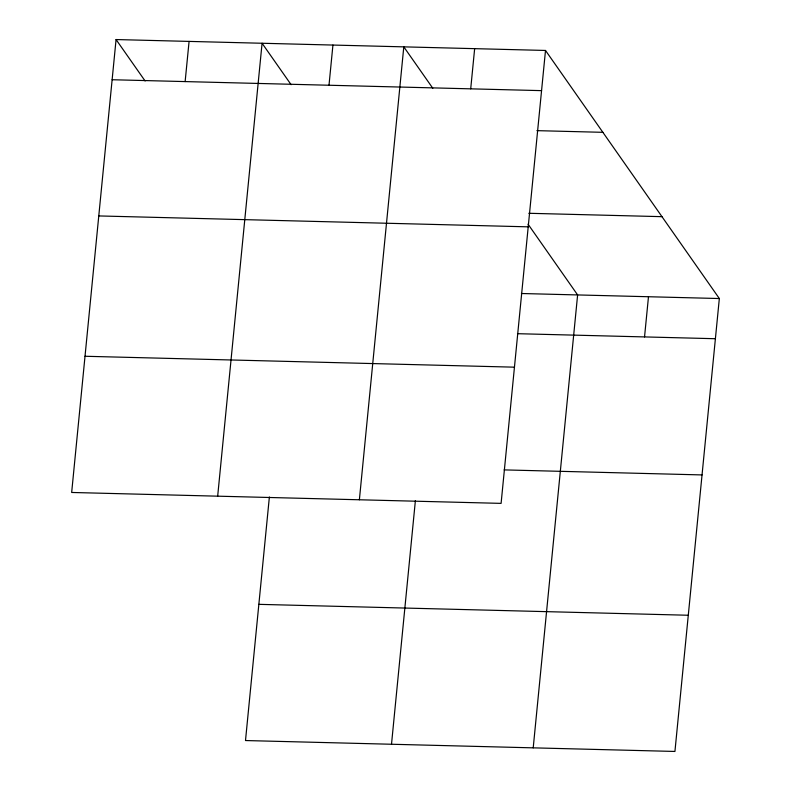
<?xml version="1.0" encoding="UTF-8"?>
<svg xmlns="http://www.w3.org/2000/svg" width="791" height="791" viewBox="0 0 791 791"><rect width="100%" height="100%" fill="white"/><g stroke="black" fill="none" stroke-linecap="round" stroke-linejoin="round"><path stroke-width="1.19" d="M116.069 39.55L71.665 492.467L501.099 503.373L545.503 50.456L116.069 39.55L145.109 80.989M185.134 81.592L189.079 41.399M217.673 496.175L262.078 43.258L291.118 84.696M269.375 496.966L245.497 740.544L674.931 751.45L719.335 298.533L545.503 50.456M328.997 85.24L332.932 45.057M359.381 499.774L403.796 46.857L432.825 88.295M391.505 744.252L415.384 500.673M470.704 88.839L474.649 48.656M533.213 747.851L577.618 294.934L528.052 224.189M644.536 336.926L648.482 296.734M112.134 79.733L541.568 90.639M536.901 130.644L602.871 132.324M528.813 213.283L661.968 216.665M98.776 215.933L528.21 226.839M521.427 293.51L719.335 298.533M517.482 333.693L715.39 338.716M85.023 356.266L514.447 367.172M504.134 469.894L702.042 474.926M258.845 604.344L688.279 615.25"/></g></svg>
